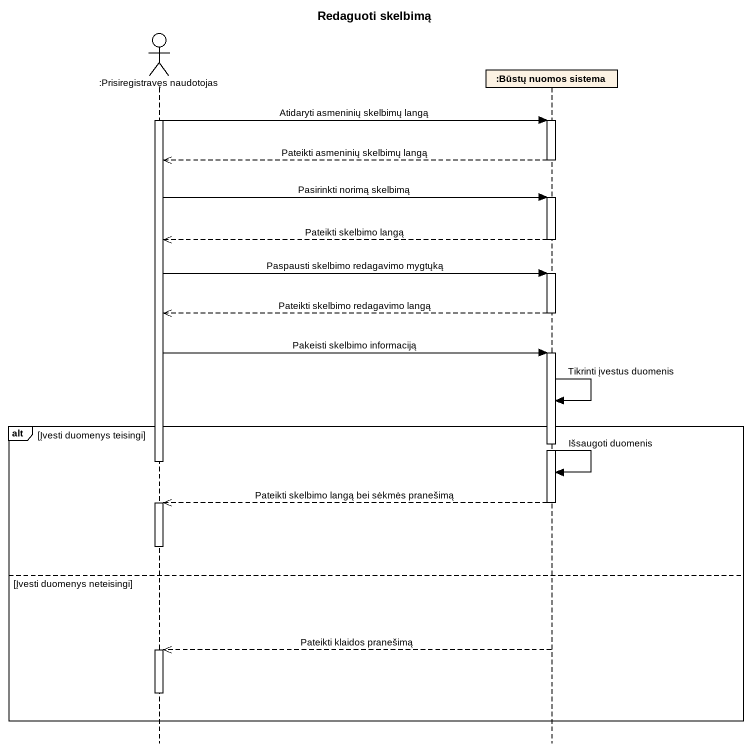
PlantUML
@startuml
title Redaguoti skelbimą
hide footbox
actor ":Prisiregistravęs naudotojas" as Prisiregistravęs_naudotojas
participant ":Būstų nuomos sistema" as Būstų_nuomos_sistema

activate Prisiregistravęs_naudotojas
Prisiregistravęs_naudotojas -> Būstų_nuomos_sistema : Atidaryti asmeninių skelbimų langą
activate Būstų_nuomos_sistema
Būstų_nuomos_sistema -->> Prisiregistravęs_naudotojas : Pateikti asmeninių skelbimų langą
deactivate Būstų_nuomos_sistema
Prisiregistravęs_naudotojas -> Būstų_nuomos_sistema : Pasirinkti norimą skelbimą
activate Būstų_nuomos_sistema
Būstų_nuomos_sistema -->> Prisiregistravęs_naudotojas : Pateikti skelbimo langą
deactivate Būstų_nuomos_sistema
Prisiregistravęs_naudotojas -> Būstų_nuomos_sistema : Paspausti skelbimo redagavimo mygtųką
activate Būstų_nuomos_sistema
Būstų_nuomos_sistema -->> Prisiregistravęs_naudotojas : Pateikti skelbimo redagavimo langą
deactivate Būstų_nuomos_sistema
Prisiregistravęs_naudotojas -> Būstų_nuomos_sistema : Pakeisti skelbimo informaciją
activate Būstų_nuomos_sistema
Būstų_nuomos_sistema -> Būstų_nuomos_sistema : Tikrinti įvestus duomenis
alt Įvesti duomenys teisingi
  deactivate Prisiregistravęs_naudotojas
  Būstų_nuomos_sistema -> Būstų_nuomos_sistema : Išsaugoti duomenis
  Būstų_nuomos_sistema -->> Prisiregistravęs_naudotojas : Pateikti skelbimo langą bei sėkmės pranešimą
  deactivate Būstų_nuomos_sistema
  activate Prisiregistravęs_naudotojas
  deactivate Prisiregistravęs_naudotojas
else Įvesti duomenys neteisingi
  Būstų_nuomos_sistema -->> Prisiregistravęs_naudotojas : Pateikti klaidos pranešimą
  activate Prisiregistravęs_naudotojas
  deactivate Prisiregistravęs_naudotojas
end
@enduml
